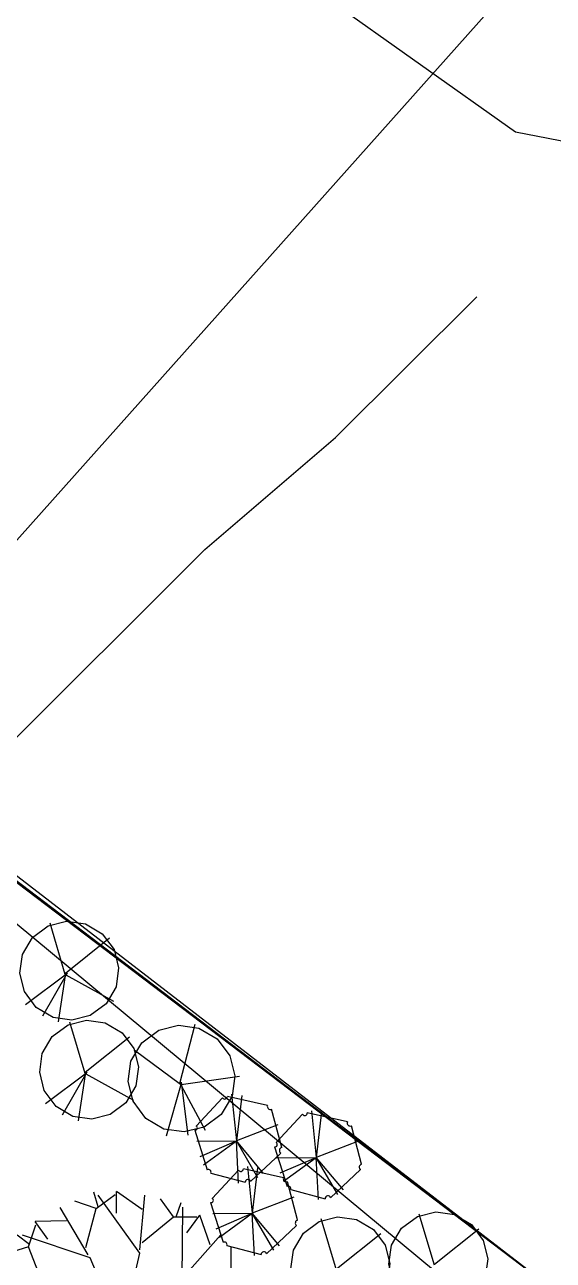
# Model space of a CAD drawing. Header units: millimetres. Extents: x 14950 to 15746, y 1103 to 1809.
# Drawn here: x 15430.93 to 15434.32, y 1488.06 to 1495.98 of the extents above; entities that cross this region are included whole.
import ezdxf
from ezdxf.xclip import XClip

# ---------------------------------------------------------------- set-up
doc = ezdxf.new("R2010")
doc.units = ezdxf.units.MM
doc.header["$LTSCALE"] = 10
doc.header["$MEASUREMENT"] = 0
doc.header["$XCLIPFRAME"] = 2
doc.layers.add('TZ-BASE', color=253, linetype='Continuous')

# ---------------------------------------------------------------- blocks, each defined once
blk = doc.blocks.new('JD-DGHCDGH7DFXH')
at = {"layer": 'TZ-BASE', "ltscale": 10}
for p, q in [((368.6344, 32.4021), (397.5454, 10.427)), ((385.3181, 19.8377), (397.5265, 10.4338))]:
    blk.add_line(p, q, dxfattribs=at)
at = {"layer": 'TZ-BASE'}
for p, q in [((396.7471, 18.2672, 38), (394.6686, 19.7415, 38)), ((387.1494, 8.4765, 39.1338), (396.8851, 19.3921, 39.1338)), ((397.8387, 18.0557, 38), (396.7471, 18.2672, 38)), ((395.5933, 16.3091, 37), (396.4982, 17.2103, 37)), ((388.9297, 17.0243), (424.2917, -12.3251)), ((394.7537, 15.5911, 37), (395.5933, 16.3091, 37)), ((392.4219, 13.2633, 37), (394.7537, 15.5911, 37)), ((391.9189, 14.6908), (400.0535, 8.5246)), ((393.8602, 12.8662), (393.7621, 13.1946)), ((393.8605, 12.8737), (394.1441, 13.0998)), ((393.8674, 12.8685), (393.606, 12.672)), ((393.8711, 12.8734), (393.713, 12.5991)), ((393.86, 12.8587), (393.8142, 12.5614)), ((393.8637, 12.8636), (394.1689, 12.6954)), ((393.9881, 12.2316), (393.89, 12.56)), ((394.5945, 12.1676), (394.6923, 12.5469)), ((393.9884, 12.2391), (394.272, 12.4651)), ((394.5992, 12.1609), (394.3012, 12.3805)), ((393.9952, 12.2339), (393.7339, 12.0373)), ((393.999, 12.2388), (393.8409, 11.9645)), ((393.9878, 12.224), (393.9421, 11.9268)), ((393.9915, 12.229), (394.2967, 12.0608)), ((394.6038, 12.1609), (394.9764, 12.2142)), ((394.6038, 12.1676), (394.506, 11.8282)), ((394.6038, 12.1742), (394.6457, 11.8349)), ((394.6038, 12.1543), (394.7575, 11.8681)), ((394.8688, 12.0754), (394.6999, 11.894)), ((395.1565, 12.026), (394.8995, 12.084)), ((394.9264, 12.0983), (394.9569, 11.7985)), ((394.9909, 12.0901), (394.9569, 11.7985)), ((395.2475, 11.7556), (395.1821, 12.001)), ((395.3807, 11.9695), (395.2118, 11.7881)), ((395.6685, 11.9201), (395.4114, 11.9781)), ((395.4384, 11.9924), (395.4689, 11.6926)), ((395.5028, 11.9842), (395.4689, 11.6926)), ((395.2222, 11.9015), (394.9569, 11.7985)), ((395.7595, 11.6496), (395.694, 11.895)), ((394.6897, 11.8671), (394.7707, 11.6128)), ((394.7031, 11.7964), (394.9569, 11.7985)), ((394.7248, 11.6993), (394.9569, 11.7985)), ((394.7467, 11.6453), (394.9569, 11.7985)), ((395.1307, 11.5897), (394.9569, 11.7985)), ((395.0954, 11.5616), (394.9569, 11.7985)), ((394.9713, 11.5281), (394.9569, 11.7985)), ((395.2016, 11.7611), (395.2826, 11.5069)), ((395.7342, 11.7956), (395.4689, 11.6926)), ((395.0483, 11.5393), (395.241, 11.7201)), ((395.215, 11.6905), (395.4689, 11.6926)), ((395.2368, 11.5934), (395.4689, 11.6926)), ((395.2587, 11.5394), (395.4689, 11.6926)), ((395.6427, 11.4838), (395.4689, 11.6926)), ((395.6073, 11.4556), (395.4689, 11.6926)), ((395.4832, 11.4222), (395.4689, 11.6926)), ((394.7938, 11.5926), (395.0138, 11.5336)), ((394.9711, 11.6112), (394.8022, 11.4298)), ((395.2588, 11.5618), (395.0018, 11.6198)), ((395.0287, 11.6341), (395.0592, 11.3343)), ((395.0932, 11.6259), (395.0592, 11.3343)), ((395.5603, 11.4334), (395.7529, 11.6142)), ((395.3498, 11.2914), (395.2843, 11.5368)), ((394.0581, 11.3661), (393.922, 11.4116)), ((394.0714, 11.3757), (394.0439, 11.4705)), ((394.0581, 11.3661), (394.1792, 11.4541)), ((394.3372, 11.0777), (394.0706, 11.4511)), ((394.1875, 11.3343), (394.1875, 11.4741)), ((394.3536, 11.3582), (394.1875, 11.4741)), ((394.3372, 11.1007), (394.3707, 11.4511)), ((394.5539, 11.3113), (394.4705, 11.4281)), ((395.3245, 11.4373), (395.0592, 11.3343)), ((395.3057, 11.4866), (395.5257, 11.4277)), ((394.0066, 11.0683), (393.8277, 11.3715)), ((393.9923, 11.1159), (394.0581, 11.3661)), ((394.5703, 11.3113), (394.6038, 11.4042)), ((394.6101, 10.914), (394.6139, 11.3728)), ((394.792, 11.4029), (394.873, 11.1486)), ((394.8054, 11.3322), (395.0592, 11.3343)), ((394.8271, 11.2351), (395.0592, 11.3343)), ((394.849, 11.1811), (395.0592, 11.3343)), ((395.233, 11.1255), (395.0592, 11.3343)), ((395.1976, 11.0974), (395.0592, 11.3343)), ((395.0735, 11.0639), (395.0592, 11.3343)), ((396.2272, 11.0013), (396.1291, 11.3298)), ((393.6248, 11.119), (393.6711, 11.2613)), ((393.8685, 11.2863), (393.666, 11.2824)), ((393.7482, 11.1693), (393.666, 11.2824)), ((394.3536, 11.1476), (394.5539, 11.3113)), ((394.5539, 11.3113), (394.7036, 11.3113)), ((394.6398, 11.2096), (394.722, 11.3226)), ((394.7883, 11.1313), (394.722, 11.3226)), ((395.1506, 11.0751), (395.3433, 11.2559)), ((395.5981, 10.9704), (395.5, 11.2989)), ((393.6299, 11.1346), (393.5519, 11.1951)), ((394.0201, 11.0497), (393.5849, 11.1951)), ((394.6236, 10.9326), (394.8567, 11.1964)), ((395.5984, 10.978), (395.882, 11.204)), ((396.2275, 11.0089), (396.5111, 11.2349)), ((393.6248, 11.119), (393.488, 11.0758)), ((393.7186, 10.8779), (393.6248, 11.119)), ((394.896, 11.1284), (395.116, 11.0694)), ((394.9228, 10.9756), (394.9239, 11.1191)), ((394.2217, 10.5758), (394.0201, 11.0497)), ((394.2217, 10.5758), (394.3372, 11.0777))]:
    blk.add_line(p, q, dxfattribs=at)
for centre, major_axis in [((393.8851, 12.8906), (0.2123, 0.2361)), ((394.013, 12.256), (0.2123, 0.2361)), ((394.6048, 12.1982), (0.2293, 0.255)), ((395.623, 10.9949), (0.2123, 0.2361)), ((396.2521, 11.0258), (0.2123, 0.2361))]:
    blk.add_ellipse(centre, major_axis=major_axis, ratio=1, dxfattribs=at)
for centre, major_axis, start_param, end_param in [((394.8831, 12.0834), (0.011, 0.0122), 2.810229, 5.484201), ((395.175, 12.0193), (0.0132, 0.0146), 1.957942, 4.240579), ((395.3951, 11.9774), (0.011, 0.0122), 2.810229, 5.484201), ((394.6928, 11.8813), (0.0097, 0.0108), 3.65516, 6.510752), ((395.687, 11.9134), (0.0132, 0.0146), 1.957942, 4.240579), ((395.2048, 11.7753), (0.0097, 0.0108), 3.65516, 6.510752), ((395.2519, 11.7364), (0.0131, 0.0146), 0.959749, 3.282607), ((395.7639, 11.6305), (0.0131, 0.0146), 0.959749, 3.282607), ((394.7781, 11.598), (-0.0123, 0.0111), 3.537946, 5.9104), ((394.9854, 11.6192), (0.011, 0.0122), 2.810229, 5.484201), ((395.0313, 11.5347), (0.0118, 0.0131), 5.707203, 8.650472), ((395.2773, 11.5551), (0.0132, 0.0146), 1.957942, 4.240579), ((395.2901, 11.4921), (-0.0123, 0.0111), 3.537946, 5.9104), ((394.7951, 11.4171), (0.0097, 0.0108), 3.65516, 6.510752), ((395.5433, 11.4288), (0.0118, 0.0131), 5.707203, 8.650472), ((395.3542, 11.2722), (0.0131, 0.0146), 0.959749, 3.282607), ((394.8804, 11.1338), (-0.0123, 0.0111), 3.537946, 5.9104), ((395.1336, 11.0705), (0.0118, 0.0131), 5.707203, 8.650472)]:
    blk.add_ellipse(centre, major_axis=major_axis, ratio=1, start_param=start_param, end_param=end_param, dxfattribs=at)

msp = doc.modelspace()

# ---------------------------------------------------------------- block references
at = {"layer": 'TZ-BASE'}
ref = msp.add_blockref('JD-DGHCDGH7DFXH', (15037.333, 1477.0248), dxfattribs=at)
XClip(ref).set_block_clipping_path([(-0.066111234, 74.999970863), (699.933616811, 75.6206052864), (700.0658361092, -74.3793364424), (0.0661112341, -74.999970863)])

doc.saveas('drawing.dxf')
